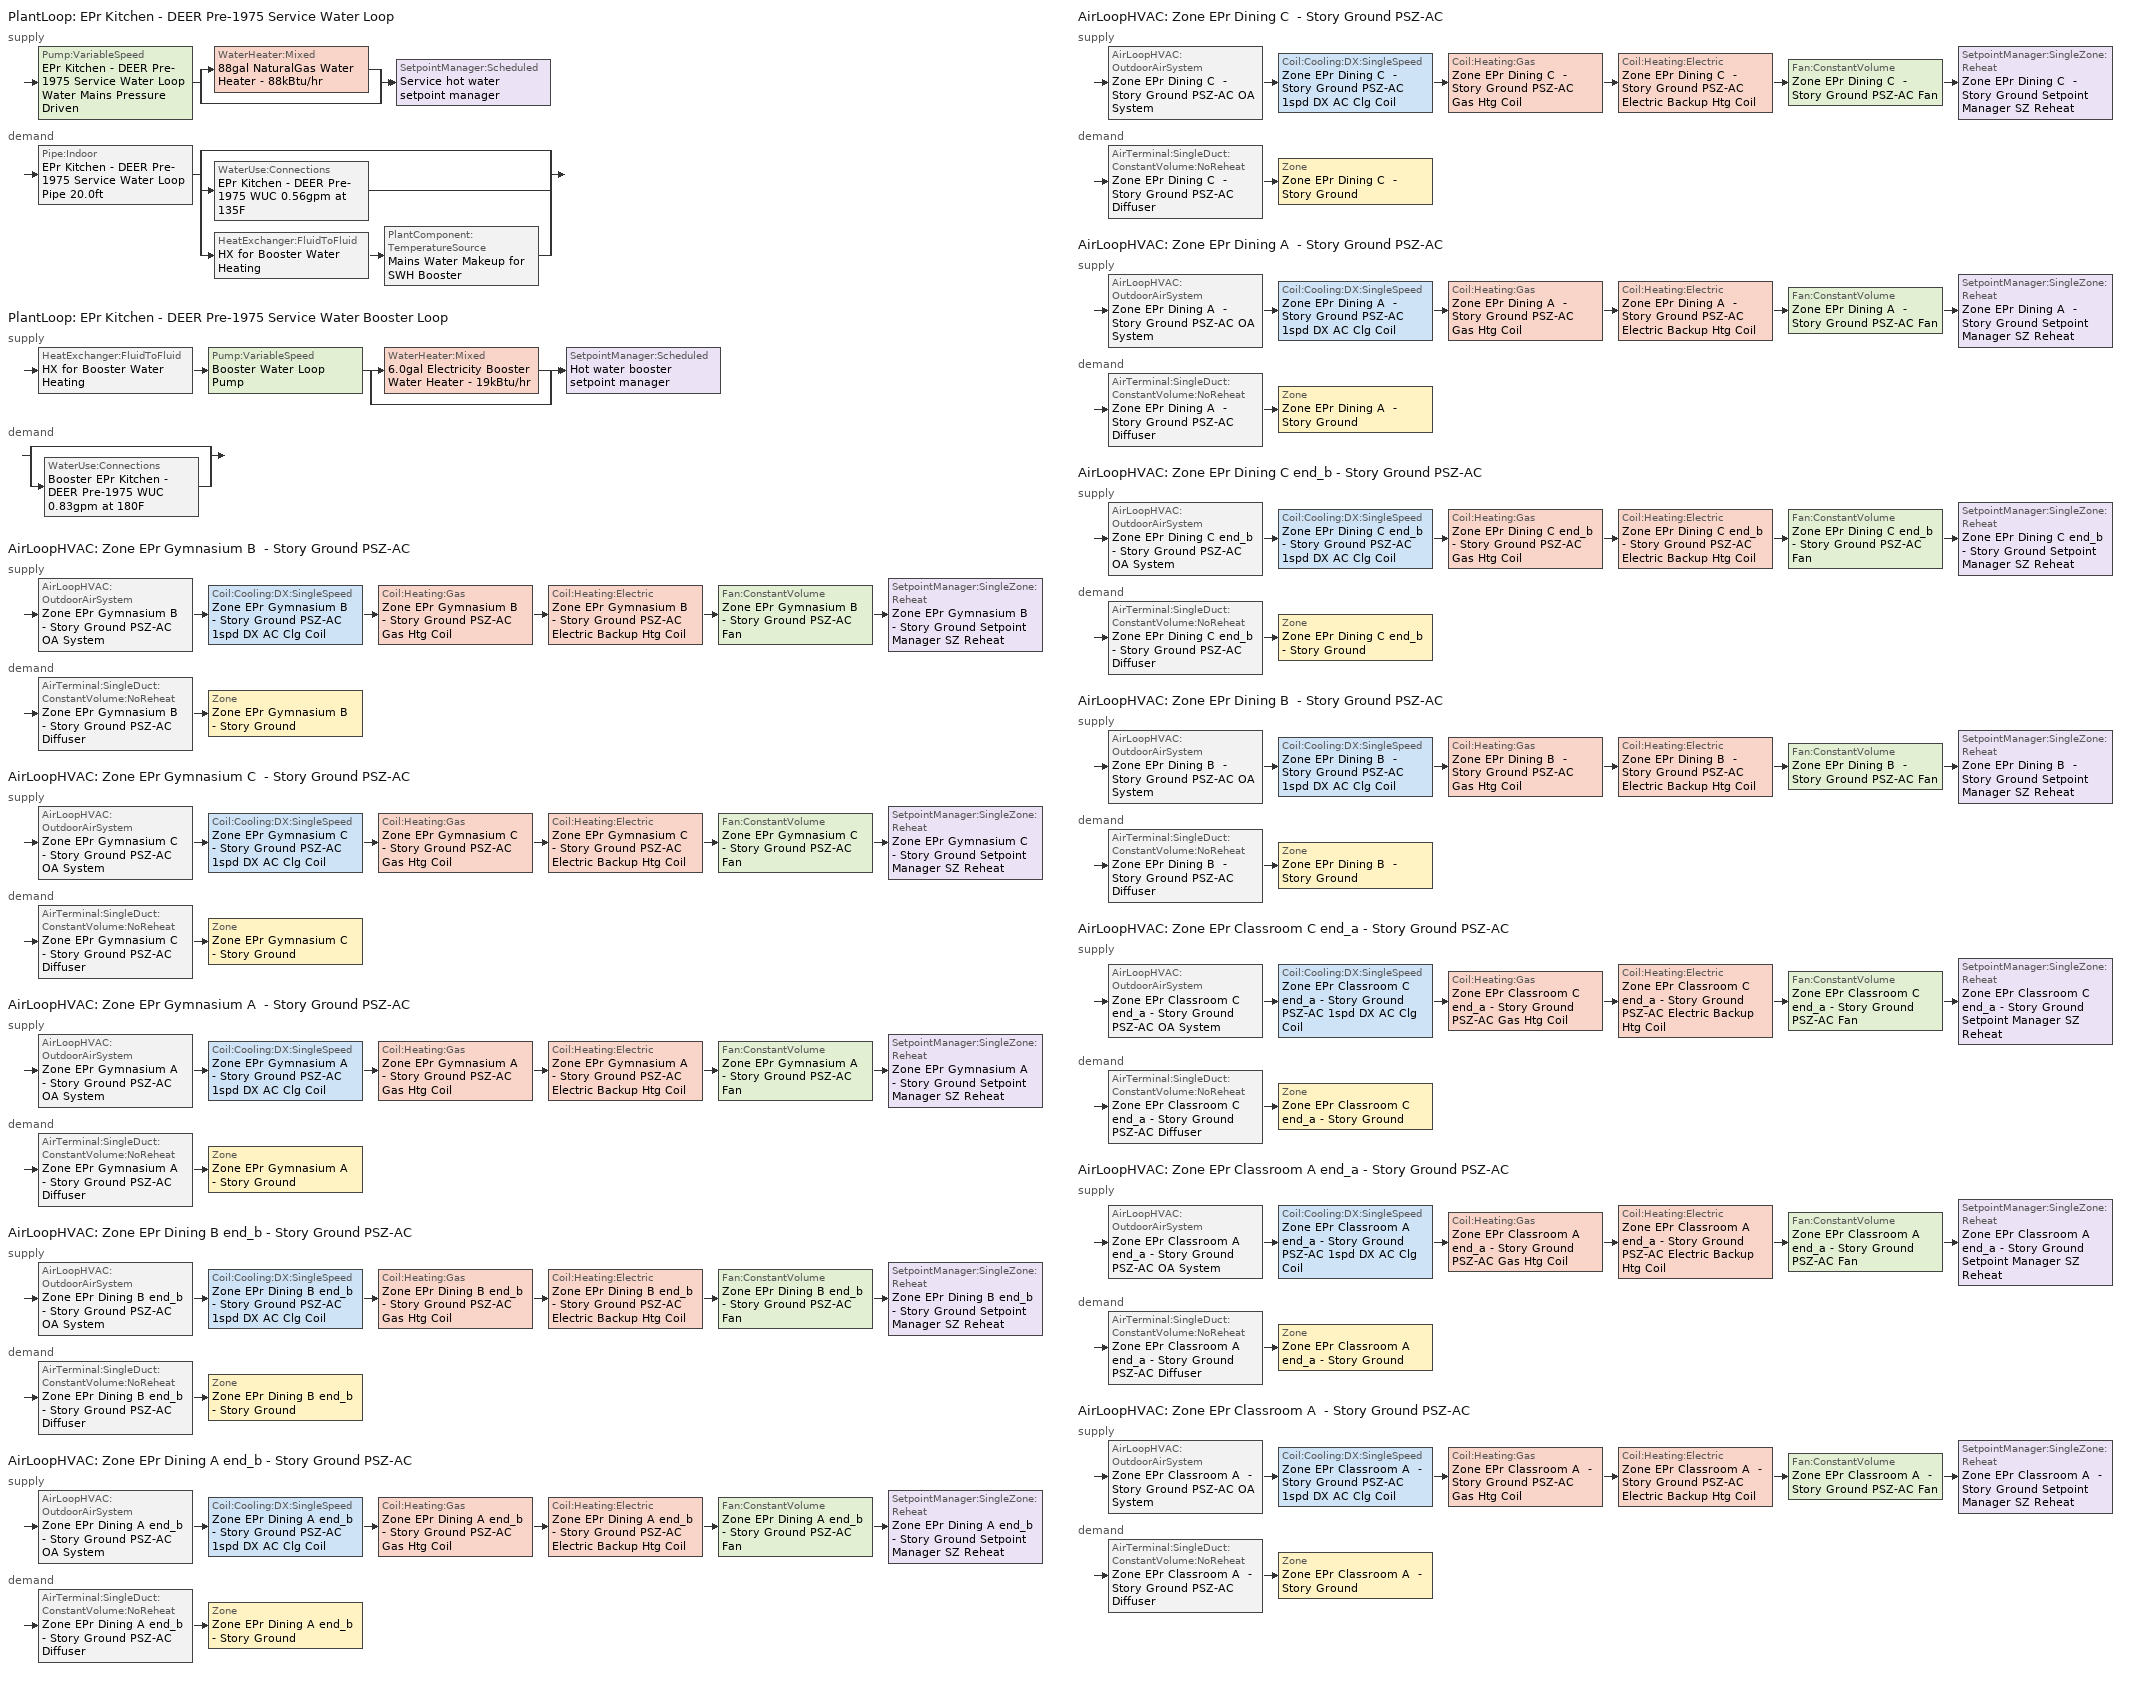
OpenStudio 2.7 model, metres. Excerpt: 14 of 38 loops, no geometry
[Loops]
PlantLoop 'EPr Kitchen - DEER Pre-1975 Service Water Loop'
 supply: Pump:VariableSpeed 'EPr Kitchen - DEER Pre-1975 Service Water Loop Water Mains Pressure Driven' > split
  | WaterHeater:Mixed '88gal NaturalGas Water Heater - 88kBtu/hr'
  | bypass
  join > SetpointManager:Scheduled 'Service hot water setpoint manager'
 demand: Pipe:Indoor 'EPr Kitchen - DEER Pre-1975 Service Water Loop Pipe 20.0ft' > split
  | bypass
  | WaterUse:Connections 'EPr Kitchen - DEER Pre-1975 WUC 0.56gpm at 135F'
  | HeatExchanger:FluidToFluid 'HX for Booster Water Heating' > PlantComponent:TemperatureSource 'Mains Water Makeup for SWH Booster'
PlantLoop 'EPr Kitchen - DEER Pre-1975 Service Water Booster Loop'
 supply: HeatExchanger:FluidToFluid 'HX for Booster Water Heating' > Pump:VariableSpeed 'Booster Water Loop Pump' > split
  | WaterHeater:Mixed '6.0gal Electricity Booster Water Heater - 19kBtu/hr'
  | bypass
  join > SetpointManager:Scheduled 'Hot water booster setpoint manager'
 demand: split
  | bypass
  | WaterUse:Connections 'Booster EPr Kitchen - DEER Pre-1975 WUC 0.83gpm at 180F'
AirLoopHVAC 'Zone EPr Gymnasium B  - Story Ground PSZ-AC'
 supply: AirLoopHVAC:OutdoorAirSystem 'Zone EPr Gymnasium B  - Story Ground PSZ-AC OA System' > Coil:Cooling:DX:SingleSpeed 'Zone EPr Gymnasium B  - Story Ground PSZ-AC 1spd DX AC Clg Coil' > Coil:Heating:Gas 'Zone EPr Gymnasium B  - Story Ground PSZ-AC Gas Htg Coil' > Coil:Heating:Electric 'Zone EPr Gymnasium B  - Story Ground PSZ-AC Electric Backup Htg Coil' > Fan:ConstantVolume 'Zone EPr Gymnasium B  - Story Ground PSZ-AC Fan' > SetpointManager:SingleZone:Reheat 'Zone EPr Gymnasium B  - Story Ground Setpoint Manager SZ Reheat'
 demand: AirTerminal:SingleDuct:ConstantVolume:NoReheat 'Zone EPr Gymnasium B  - Story Ground PSZ-AC Diffuser' > Zone 'Zone EPr Gymnasium B  - Story Ground'
AirLoopHVAC 'Zone EPr Gymnasium C  - Story Ground PSZ-AC'
 supply: AirLoopHVAC:OutdoorAirSystem 'Zone EPr Gymnasium C  - Story Ground PSZ-AC OA System' > Coil:Cooling:DX:SingleSpeed 'Zone EPr Gymnasium C  - Story Ground PSZ-AC 1spd DX AC Clg Coil' > Coil:Heating:Gas 'Zone EPr Gymnasium C  - Story Ground PSZ-AC Gas Htg Coil' > Coil:Heating:Electric 'Zone EPr Gymnasium C  - Story Ground PSZ-AC Electric Backup Htg Coil' > Fan:ConstantVolume 'Zone EPr Gymnasium C  - Story Ground PSZ-AC Fan' > SetpointManager:SingleZone:Reheat 'Zone EPr Gymnasium C  - Story Ground Setpoint Manager SZ Reheat'
 demand: AirTerminal:SingleDuct:ConstantVolume:NoReheat 'Zone EPr Gymnasium C  - Story Ground PSZ-AC Diffuser' > Zone 'Zone EPr Gymnasium C  - Story Ground'
AirLoopHVAC 'Zone EPr Gymnasium A  - Story Ground PSZ-AC'
 supply: AirLoopHVAC:OutdoorAirSystem 'Zone EPr Gymnasium A  - Story Ground PSZ-AC OA System' > Coil:Cooling:DX:SingleSpeed 'Zone EPr Gymnasium A  - Story Ground PSZ-AC 1spd DX AC Clg Coil' > Coil:Heating:Gas 'Zone EPr Gymnasium A  - Story Ground PSZ-AC Gas Htg Coil' > Coil:Heating:Electric 'Zone EPr Gymnasium A  - Story Ground PSZ-AC Electric Backup Htg Coil' > Fan:ConstantVolume 'Zone EPr Gymnasium A  - Story Ground PSZ-AC Fan' > SetpointManager:SingleZone:Reheat 'Zone EPr Gymnasium A  - Story Ground Setpoint Manager SZ Reheat'
 demand: AirTerminal:SingleDuct:ConstantVolume:NoReheat 'Zone EPr Gymnasium A  - Story Ground PSZ-AC Diffuser' > Zone 'Zone EPr Gymnasium A  - Story Ground'
AirLoopHVAC 'Zone EPr Dining B end_b - Story Ground PSZ-AC'
 supply: AirLoopHVAC:OutdoorAirSystem 'Zone EPr Dining B end_b - Story Ground PSZ-AC OA System' > Coil:Cooling:DX:SingleSpeed 'Zone EPr Dining B end_b - Story Ground PSZ-AC 1spd DX AC Clg Coil' > Coil:Heating:Gas 'Zone EPr Dining B end_b - Story Ground PSZ-AC Gas Htg Coil' > Coil:Heating:Electric 'Zone EPr Dining B end_b - Story Ground PSZ-AC Electric Backup Htg Coil' > Fan:ConstantVolume 'Zone EPr Dining B end_b - Story Ground PSZ-AC Fan' > SetpointManager:SingleZone:Reheat 'Zone EPr Dining B end_b - Story Ground Setpoint Manager SZ Reheat'
 demand: AirTerminal:SingleDuct:ConstantVolume:NoReheat 'Zone EPr Dining B end_b - Story Ground PSZ-AC Diffuser' > Zone 'Zone EPr Dining B end_b - Story Ground'
AirLoopHVAC 'Zone EPr Dining A end_b - Story Ground PSZ-AC'
 supply: AirLoopHVAC:OutdoorAirSystem 'Zone EPr Dining A end_b - Story Ground PSZ-AC OA System' > Coil:Cooling:DX:SingleSpeed 'Zone EPr Dining A end_b - Story Ground PSZ-AC 1spd DX AC Clg Coil' > Coil:Heating:Gas 'Zone EPr Dining A end_b - Story Ground PSZ-AC Gas Htg Coil' > Coil:Heating:Electric 'Zone EPr Dining A end_b - Story Ground PSZ-AC Electric Backup Htg Coil' > Fan:ConstantVolume 'Zone EPr Dining A end_b - Story Ground PSZ-AC Fan' > SetpointManager:SingleZone:Reheat 'Zone EPr Dining A end_b - Story Ground Setpoint Manager SZ Reheat'
 demand: AirTerminal:SingleDuct:ConstantVolume:NoReheat 'Zone EPr Dining A end_b - Story Ground PSZ-AC Diffuser' > Zone 'Zone EPr Dining A end_b - Story Ground'
AirLoopHVAC 'Zone EPr Dining C  - Story Ground PSZ-AC'
 supply: AirLoopHVAC:OutdoorAirSystem 'Zone EPr Dining C  - Story Ground PSZ-AC OA System' > Coil:Cooling:DX:SingleSpeed 'Zone EPr Dining C  - Story Ground PSZ-AC 1spd DX AC Clg Coil' > Coil:Heating:Gas 'Zone EPr Dining C  - Story Ground PSZ-AC Gas Htg Coil' > Coil:Heating:Electric 'Zone EPr Dining C  - Story Ground PSZ-AC Electric Backup Htg Coil' > Fan:ConstantVolume 'Zone EPr Dining C  - Story Ground PSZ-AC Fan' > SetpointManager:SingleZone:Reheat 'Zone EPr Dining C  - Story Ground Setpoint Manager SZ Reheat'
 demand: AirTerminal:SingleDuct:ConstantVolume:NoReheat 'Zone EPr Dining C  - Story Ground PSZ-AC Diffuser' > Zone 'Zone EPr Dining C  - Story Ground'
AirLoopHVAC 'Zone EPr Dining A  - Story Ground PSZ-AC'
 supply: AirLoopHVAC:OutdoorAirSystem 'Zone EPr Dining A  - Story Ground PSZ-AC OA System' > Coil:Cooling:DX:SingleSpeed 'Zone EPr Dining A  - Story Ground PSZ-AC 1spd DX AC Clg Coil' > Coil:Heating:Gas 'Zone EPr Dining A  - Story Ground PSZ-AC Gas Htg Coil' > Coil:Heating:Electric 'Zone EPr Dining A  - Story Ground PSZ-AC Electric Backup Htg Coil' > Fan:ConstantVolume 'Zone EPr Dining A  - Story Ground PSZ-AC Fan' > SetpointManager:SingleZone:Reheat 'Zone EPr Dining A  - Story Ground Setpoint Manager SZ Reheat'
 demand: AirTerminal:SingleDuct:ConstantVolume:NoReheat 'Zone EPr Dining A  - Story Ground PSZ-AC Diffuser' > Zone 'Zone EPr Dining A  - Story Ground'
AirLoopHVAC 'Zone EPr Dining C end_b - Story Ground PSZ-AC'
 supply: AirLoopHVAC:OutdoorAirSystem 'Zone EPr Dining C end_b - Story Ground PSZ-AC OA System' > Coil:Cooling:DX:SingleSpeed 'Zone EPr Dining C end_b - Story Ground PSZ-AC 1spd DX AC Clg Coil' > Coil:Heating:Gas 'Zone EPr Dining C end_b - Story Ground PSZ-AC Gas Htg Coil' > Coil:Heating:Electric 'Zone EPr Dining C end_b - Story Ground PSZ-AC Electric Backup Htg Coil' > Fan:ConstantVolume 'Zone EPr Dining C end_b - Story Ground PSZ-AC Fan' > SetpointManager:SingleZone:Reheat 'Zone EPr Dining C end_b - Story Ground Setpoint Manager SZ Reheat'
 demand: AirTerminal:SingleDuct:ConstantVolume:NoReheat 'Zone EPr Dining C end_b - Story Ground PSZ-AC Diffuser' > Zone 'Zone EPr Dining C end_b - Story Ground'
AirLoopHVAC 'Zone EPr Dining B  - Story Ground PSZ-AC'
 supply: AirLoopHVAC:OutdoorAirSystem 'Zone EPr Dining B  - Story Ground PSZ-AC OA System' > Coil:Cooling:DX:SingleSpeed 'Zone EPr Dining B  - Story Ground PSZ-AC 1spd DX AC Clg Coil' > Coil:Heating:Gas 'Zone EPr Dining B  - Story Ground PSZ-AC Gas Htg Coil' > Coil:Heating:Electric 'Zone EPr Dining B  - Story Ground PSZ-AC Electric Backup Htg Coil' > Fan:ConstantVolume 'Zone EPr Dining B  - Story Ground PSZ-AC Fan' > SetpointManager:SingleZone:Reheat 'Zone EPr Dining B  - Story Ground Setpoint Manager SZ Reheat'
 demand: AirTerminal:SingleDuct:ConstantVolume:NoReheat 'Zone EPr Dining B  - Story Ground PSZ-AC Diffuser' > Zone 'Zone EPr Dining B  - Story Ground'
AirLoopHVAC 'Zone EPr Classroom C end_a - Story Ground PSZ-AC'
 supply: AirLoopHVAC:OutdoorAirSystem 'Zone EPr Classroom C end_a - Story Ground PSZ-AC OA System' > Coil:Cooling:DX:SingleSpeed 'Zone EPr Classroom C end_a - Story Ground PSZ-AC 1spd DX AC Clg Coil' > Coil:Heating:Gas 'Zone EPr Classroom C end_a - Story Ground PSZ-AC Gas Htg Coil' > Coil:Heating:Electric 'Zone EPr Classroom C end_a - Story Ground PSZ-AC Electric Backup Htg Coil' > Fan:ConstantVolume 'Zone EPr Classroom C end_a - Story Ground PSZ-AC Fan' > SetpointManager:SingleZone:Reheat 'Zone EPr Classroom C end_a - Story Ground Setpoint Manager SZ Reheat'
 demand: AirTerminal:SingleDuct:ConstantVolume:NoReheat 'Zone EPr Classroom C end_a - Story Ground PSZ-AC Diffuser' > Zone 'Zone EPr Classroom C end_a - Story Ground'
AirLoopHVAC 'Zone EPr Classroom A end_a - Story Ground PSZ-AC'
 supply: AirLoopHVAC:OutdoorAirSystem 'Zone EPr Classroom A end_a - Story Ground PSZ-AC OA System' > Coil:Cooling:DX:SingleSpeed 'Zone EPr Classroom A end_a - Story Ground PSZ-AC 1spd DX AC Clg Coil' > Coil:Heating:Gas 'Zone EPr Classroom A end_a - Story Ground PSZ-AC Gas Htg Coil' > Coil:Heating:Electric 'Zone EPr Classroom A end_a - Story Ground PSZ-AC Electric Backup Htg Coil' > Fan:ConstantVolume 'Zone EPr Classroom A end_a - Story Ground PSZ-AC Fan' > SetpointManager:SingleZone:Reheat 'Zone EPr Classroom A end_a - Story Ground Setpoint Manager SZ Reheat'
 demand: AirTerminal:SingleDuct:ConstantVolume:NoReheat 'Zone EPr Classroom A end_a - Story Ground PSZ-AC Diffuser' > Zone 'Zone EPr Classroom A end_a - Story Ground'
AirLoopHVAC 'Zone EPr Classroom A  - Story Ground PSZ-AC'
 supply: AirLoopHVAC:OutdoorAirSystem 'Zone EPr Classroom A  - Story Ground PSZ-AC OA System' > Coil:Cooling:DX:SingleSpeed 'Zone EPr Classroom A  - Story Ground PSZ-AC 1spd DX AC Clg Coil' > Coil:Heating:Gas 'Zone EPr Classroom A  - Story Ground PSZ-AC Gas Htg Coil' > Coil:Heating:Electric 'Zone EPr Classroom A  - Story Ground PSZ-AC Electric Backup Htg Coil' > Fan:ConstantVolume 'Zone EPr Classroom A  - Story Ground PSZ-AC Fan' > SetpointManager:SingleZone:Reheat 'Zone EPr Classroom A  - Story Ground Setpoint Manager SZ Reheat'
 demand: AirTerminal:SingleDuct:ConstantVolume:NoReheat 'Zone EPr Classroom A  - Story Ground PSZ-AC Diffuser' > Zone 'Zone EPr Classroom A  - Story Ground'
[Construction]
Uninsulated copper pipe 0.75in type L: Copper pipe 0.75in type L
[Material]
Copper pipe 0.75in type L: Roughness=Smooth; Thickness {m}=0.001143; Conductivity {W/m-K}=386; Density {kg/m3}=8906.27; Specific Heat {J/kg-K}=385.1856; Thermal Absorptance=0.9; Solar Absorptance=0.7; Visible Absorptance=0.7
[Sizing:Zone] Zone Cooling Design Supply Air Temperature Input Method=SupplyAirTemperature; Zone Cooling Design Supply Air Temperature {C}=12.7778; Zone Cooling Design Supply Air Temperature Difference {deltaC}=11.11; Zone Heating Design Supply Air Temperature Input Method=SupplyAirTemperature; Zone Heating Design Supply Air Temperature {C}=50; Zone Heating Design Supply Air Temperature Difference {deltaC}=11.11; Zone Cooling Design Supply Air Humidity Ratio {kg-H2O/kg-air}=0.0085; Zone Heating Design Supply Air Humidity Ratio {kg-H2O/kg-air}=0.008; Cooling Design Air Flow Method=DesignDay; Heating Design Air Flow Method=DesignDay; Account for Dedicated Outdoor Air System=No; Dedicated Outdoor Air System Control Strategy=NeutralSupplyAir; Dedicated Outdoor Air Low Setpoint Temperature for Design {C}=autosize; Dedicated Outdoor Air High Setpoint Temperature for Design {C}=autosize
Zone EPr Classroom A end_a - Story Ground; Zone EPr Classroom C end_a - Story Ground; Zone EPr Classroom A  - Story Ground; Zone EPr Gymnasium A  - Story Ground; Zone EPr Gymnasium B  - Story Ground; Zone EPr Gymnasium C  - Story Ground; Zone EPr Dining A  - Story Ground; Zone EPr Dining B  - Story Ground; Zone EPr Dining C  - Story Ground; Zone EPr Dining A end_b - Story Ground; Zone EPr Dining B end_b - Story Ground; Zone EPr Dining C end_b - Story Ground
[Zone equipment]
Zone EPr Classroom A end_a - Story Ground: Zone EPr Classroom A end_a - Story Ground PSZ-AC Diffuser
Zone EPr Classroom C end_a - Story Ground: Zone EPr Classroom C end_a - Story Ground PSZ-AC Diffuser
Zone EPr Classroom A  - Story Ground: Zone EPr Classroom A  - Story Ground PSZ-AC Diffuser
Zone EPr Gymnasium A  - Story Ground: Zone EPr Gymnasium A  - Story Ground Exhaust Fan, Zone EPr Gymnasium A  - Story Ground PSZ-AC Diffuser
Zone EPr Gymnasium B  - Story Ground: Zone EPr Gymnasium B  - Story Ground Exhaust Fan, Zone EPr Gymnasium B  - Story Ground PSZ-AC Diffuser
Zone EPr Gymnasium C  - Story Ground: Zone EPr Gymnasium C  - Story Ground Exhaust Fan, Zone EPr Gymnasium C  - Story Ground PSZ-AC Diffuser
Zone EPr Dining A  - Story Ground: Zone EPr Dining A  - Story Ground PSZ-AC Diffuser
Zone EPr Dining B  - Story Ground: Zone EPr Dining B  - Story Ground PSZ-AC Diffuser
Zone EPr Dining C  - Story Ground: Zone EPr Dining C  - Story Ground PSZ-AC Diffuser
Zone EPr Dining A end_b - Story Ground: Zone EPr Dining A end_b - Story Ground PSZ-AC Diffuser
Zone EPr Dining B end_b - Story Ground: Zone EPr Dining B end_b - Story Ground PSZ-AC Diffuser
Zone EPr Dining C end_b - Story Ground: Zone EPr Dining C end_b - Story Ground PSZ-AC Diffuser
[Fan:ZoneExhaust] Availability Schedule=D_EPr_All_Fan_Yr; Fan Total Efficiency=0.429; Pressure Rise {Pa}=124.544; System Availability Manager Coupling Mode=Decoupled
Name | Maximum Flow Rate {m3/s}
Zone EPr Gymnasium A  - Story Ground Exhaust Fan; Zone EPr Gymnasium C  - Story Ground Exhaust Fan | 0.0335559
Zone EPr Gymnasium B  - Story Ground Exhaust Fan | 0.109736
[WaterUse:Connections]
Name | Water Use Equipment Name 1
Booster EPr Kitchen - DEER Pre-1975 WUC 0.83gpm at 180F | Booster EPr Kitchen - DEER Pre-1975 Service Water Use 0.83gpm at 180F
EPr Kitchen - DEER Pre-1975 WUC 0.56gpm at 135F | EPr Kitchen - DEER Pre-1975 Service Water Use 0.56gpm at 135F
[WaterUse:Equipment:Definition] Sensible Fraction Schedule=Fraction Sensible - 0.2; Latent Fraction Schedule=Fraction Latent - 0.05
Name | Peak Flow Rate {m3/s} | Target Temperature Schedule
Booster EPr Kitchen - DEER Pre-1975 Service Water Use Def 0.83gpm | 5.26333e-05 | Mixed Water At Faucet Temp - 180F
EPr Kitchen - DEER Pre-1975 Service Water Use Def 0.56gpm | 3.50889e-05 | Mixed Water At Faucet Temp - 135F
[WaterUse:Equipment] Flow Rate Fraction Schedule=D_EPr_All_DHW_DHW_Yr
Name | Water Use Equipment Definition
Booster EPr Kitchen - DEER Pre-1975 Service Water Use 0.83gpm at 180F | Booster EPr Kitchen - DEER Pre-1975 Service Water Use Def 0.83gpm
EPr Kitchen - DEER Pre-1975 Service Water Use 0.56gpm at 135F | EPr Kitchen - DEER Pre-1975 Service Water Use Def 0.56gpm
[PlantLoop] Glycol Concentration=0; Plant Loop Volume {m3}=Autocalculate; Load Distribution Scheme=Optimal
Name | Maximum Loop Temperature {C} | Minimum Loop Temperature {C}
EPr Kitchen - DEER Pre-1975 Service Water Loop | 60 | 10
EPr Kitchen - DEER Pre-1975 Service Water Booster Loop
[Sizing:Plant] Loop Type=Heating; Loop Design Temperature Difference {deltaC}=5; Sizing Option=NonCoincident; Zone Timesteps in Averaging Window=1; Coincident Sizing Factor Mode=None
Name | Design Loop Exit Temperature {C}
EPr Kitchen - DEER Pre-1975 Service Water Loop | 57.2222
EPr Kitchen - DEER Pre-1975 Service Water Booster Loop | 82.2222
[SetpointManager:Scheduled] Control Variable=Temperature
Name | Schedule | Setpoint Node or NodeList
Service hot water setpoint manager | Service Water Loop Temp - 135F | EPr Kitchen - DEER Pre-1975 Service Water Loop Supply Outlet Node
Hot water booster setpoint manager | Service Water Booster Temp - 180.00000000000006F | EPr Kitchen - DEER Pre-1975 Service Water Booster Loop Supply Outlet Node
[Pump:VariableSpeed] Motor Efficiency=1; Pump Control Type=Continuous; Skin Loss Radiative Fraction=0.5; Design Power Sizing Method=PowerPerFlowPerPressure; Design Electric Power per Unit Flow Rate {W/(m3/s)}=348701.1; Design Shaft Power per Unit Flow Rate per Unit Head {W-s/m3-Pa}=1.28205; Design Minimum Flow Rate Fraction=0
Name | Rated Pump Head {Pa} | Rated Power Consumption {W} | Minimum Flow Rate {m3/s}
EPr Kitchen - DEER Pre-1975 Service Water Loop Water Mains Pressure Driven | 0.001
Booster Water Loop Pump | 0 | 0 | 0
[WaterHeater:Mixed] Deadband Temperature Difference {deltaC}=2; Heater Control Type=Cycle; Off Cycle Parasitic Fuel Consumption Rate {W}=0; Off Cycle Parasitic Heat Fraction to Tank=0.8; On Cycle Parasitic Fuel Consumption Rate {W}=0; Ambient Temperature Indicator=Schedule; Use Side Effectiveness=1; Source Side Effectiveness=1; Use Side Design Flow Rate {m3/s}=autosize; Source Side Design Flow Rate {m3/s}=autosize; Indirect Water Heating Recovery Time {hr}=1.5; Source Side Flow Control Mode=IndirectHeatPrimarySetpoint
Name | Tank Volume {m3} | Setpoint Temperature Schedule | Maximum Temperature Limit {C} | Heater Maximum Capacity {W} | Heater Fuel Type | Heater Thermal Efficiency | Off Cycle Parasitic Fuel Type | On Cycle Parasitic Fuel Type | Ambient Temperature Schedule | Off Cycle Loss Coefficient to Ambient Temperature {W/K} | On Cycle Loss Coefficient to Ambient Temperature {W/K}
88gal NaturalGas Water Heater - 88kBtu/hr | 0.33159 | Service Water Loop Temp - 135F | 57.2222 | 25672.1 | NaturalGas | 0.78 | NaturalGas | NaturalGas | Water Heater Ambient Temp Schedule 70F | 6 | 6
6.0gal Electricity Booster Water Heater - 19kBtu/hr | 0.0227125 | Service Water Booster Temp - 180.00000000000006F | 82.2222 | 5545.17 | Electricity | 1 | Electricity | Electricity | Water Heater Ambient Temp Schedule 70F 1 | 1.053 | 1.053
[Pipe:Indoor]
EPr Kitchen - DEER Pre-1975 Service Water Loop Pipe 20.0ft: Construction=Uninsulated copper pipe 0.75in type L; Environment Type=Schedule; Ambient Temperature Schedule=EPr Kitchen - DEER Pre-1975 Service Water Loop Piping Air Temp - 70F; Ambient Air Velocity Schedule=EPr Kitchen - DEER Pre-1975 Service Water Loop Piping Air Velocity - 0.67mph; Pipe Inside Diameter {m}=0.019939; Pipe Length {m}=6.096
[HeatExchanger:FluidToFluid]
HX for Booster Water Heating: Loop Demand Side Design Flow Rate {m3/s}=autosize; Loop Supply Side Design Flow Rate {m3/s}=autosize; Heat Exchange Model Type=Ideal; Heat Exchanger U-Factor Times Area Value {W/K}=autosize; Control Type=UncontrolledOn; Minimum Temperature Difference to Activate Heat Exchanger {deltaC}=0.01; Heat Transfer Metering End Use Type=LoopToLoop; Component Override Cooling Control Temperature Mode=Loop; Sizing Factor=1; Operation Minimum Temperature Limit {C}=0; Operation Maximum Temperature Limit {C}=100
[PlantComponent:TemperatureSource]
Mains Water Makeup for SWH Booster: Design Volume Flow Rate {m3/s}=autosize; Temperature Specification Type=Scheduled; Source Temperature {C}=8; Source Temperature Schedule=Mains Water Temperature
[EnergyManagementSystem:Sensor]
Mains_Water_Temp_Sen: Output Variable or Output Meter Index Key=Environment; Output Variable or Output Meter=Site Mains Water Temperature
[EnergyManagementSystem:Actuator]
Mains_Water_Temp_Act: Actuated Component=Mains Water Temperature; Actuated Component Type=Schedule:Constant; Actuated Component Control Type=Schedule Value
[EnergyManagementSystem:Program]
Mains_Water_Prg: SET Mains_Water_Temp_Act = Mains_Water_Temp_Sen
[EnergyManagementSystem:ProgramCallingManager]
Mains_Water_Prg_Mgr: BeginTimestepBeforePredictor; Mains_Water_Prg
[AirLoopHVAC] Availability Schedule=Always On Discrete; Design Supply Air Flow Rate {m3/s}=AutoSize
Zone EPr Gymnasium B  - Story Ground PSZ-AC; Zone EPr Gymnasium C  - Story Ground PSZ-AC; Zone EPr Gymnasium A  - Story Ground PSZ-AC; Zone EPr Dining B end_b - Story Ground PSZ-AC; Zone EPr Dining A end_b - Story Ground PSZ-AC; Zone EPr Dining C  - Story Ground PSZ-AC; Zone EPr Dining A  - Story Ground PSZ-AC; Zone EPr Dining C end_b - Story Ground PSZ-AC; Zone EPr Dining B  - Story Ground PSZ-AC; Zone EPr Classroom C end_a - Story Ground PSZ-AC; Zone EPr Classroom A end_a - Story Ground PSZ-AC; Zone EPr Classroom A  - Story Ground PSZ-AC
[Sizing:System] Type of Load to Size On=Sensible; Design Outdoor Air Flow Rate {m3/s}=Autosize; Central Heating Maximum System Air Flow Ratio=1; Preheat Design Temperature {C}=7.22222; Preheat Design Humidity Ratio {kg-H2O/kg-Air}=0.008; Precool Design Temperature {C}=12.7778; Precool Design Humidity Ratio {kg-H2O/kg-Air}=0.008; Central Cooling Design Supply Air Temperature {C}=12.7778; Central Heating Design Supply Air Temperature {C}=50; Sizing Option=Coincident; 100% Outdoor Air in Cooling=No; 100% Outdoor Air in Heating=No; Central Cooling Design Supply Air Humidity Ratio {kg-H2O/kg-Air}=0.0085; Central Heating Design Supply Air Humidity Ratio {kg-H2O/kg-Air}=0.008; Cooling Design Air Flow Method=DesignDay; Cooling Design Air Flow Rate {m3/s}=0; Heating Design Air Flow Method=DesignDay; Heating Design Air Flow Rate {m3/s}=0; System Outdoor Air Method=ZoneSum; Zone Maximum Outdoor Air Fraction=1; Cooling Supply Air Flow Rate Per Floor Area {m3/s-m2}=0.00996765; Cooling Fraction of Autosized Cooling Supply Air Flow Rate=1; Cooling Supply Air Flow Rate Per Unit Cooling Capacity {m3/s-W}=3.94755e-05; Heating Supply Air Flow Rate Per Floor Area {m3/s-m2}=0.00996765; Heating Fraction of Autosized Heating Supply Air Flow Rate=1; Heating Fraction of Autosized Cooling Supply Air Flow Rate=1; Heating Supply Air Flow Rate Per Unit Heating Capacity {m3/s-W}=3.15882e-05; Cooling Design Capacity Method=CoolingDesignCapacity; Cooling Design Capacity {W}=autosize; Cooling Design Capacity Per Floor Area {W/m2}=234.7; Fraction of Autosized Cooling Design Capacity=1; Heating Design Capacity Method=HeatingDesignCapacity; Heating Design Capacity {W}=autosize; Heating Design Capacity Per Floor Area {W/m2}=157; Fraction of Autosized Heating Design Capacity=1; Central Cooling Capacity Control Method=OnOff
Zone EPr Gymnasium B  - Story Ground PSZ-AC; Zone EPr Gymnasium C  - Story Ground PSZ-AC; Zone EPr Gymnasium A  - Story Ground PSZ-AC; Zone EPr Dining B end_b - Story Ground PSZ-AC; Zone EPr Dining A end_b - Story Ground PSZ-AC; Zone EPr Dining C  - Story Ground PSZ-AC; Zone EPr Dining A  - Story Ground PSZ-AC; Zone EPr Dining C end_b - Story Ground PSZ-AC; Zone EPr Dining B  - Story Ground PSZ-AC; Zone EPr Classroom C end_a - Story Ground PSZ-AC; Zone EPr Classroom A end_a - Story Ground PSZ-AC; Zone EPr Classroom A  - Story Ground PSZ-AC
[SetpointManager:SingleZone:Reheat] Minimum Supply Air Temperature {C}=12.7778; Maximum Supply Air Temperature {C}=50
Name | Control Zone | Setpoint Node or NodeList
Zone EPr Gymnasium B  - Story Ground Setpoint Manager SZ Reheat | Zone EPr Gymnasium B  - Story Ground | Zone EPr Gymnasium B  - Story Ground PSZ-AC Supply Outlet Node
Zone EPr Gymnasium C  - Story Ground Setpoint Manager SZ Reheat | Zone EPr Gymnasium C  - Story Ground | Zone EPr Gymnasium C  - Story Ground PSZ-AC Supply Outlet Node
Zone EPr Gymnasium A  - Story Ground Setpoint Manager SZ Reheat | Zone EPr Gymnasium A  - Story Ground | Zone EPr Gymnasium A  - Story Ground PSZ-AC Supply Outlet Node
Zone EPr Dining B end_b - Story Ground Setpoint Manager SZ Reheat | Zone EPr Dining B end_b - Story Ground | Zone EPr Dining B end_b - Story Ground PSZ-AC Supply Outlet Node
Zone EPr Dining A end_b - Story Ground Setpoint Manager SZ Reheat | Zone EPr Dining A end_b - Story Ground | Zone EPr Dining A end_b - Story Ground PSZ-AC Supply Outlet Node
Zone EPr Dining C  - Story Ground Setpoint Manager SZ Reheat | Zone EPr Dining C  - Story Ground | Zone EPr Dining C  - Story Ground PSZ-AC Supply Outlet Node
Zone EPr Dining A  - Story Ground Setpoint Manager SZ Reheat | Zone EPr Dining A  - Story Ground | Zone EPr Dining A  - Story Ground PSZ-AC Supply Outlet Node
Zone EPr Dining C end_b - Story Ground Setpoint Manager SZ Reheat | Zone EPr Dining C end_b - Story Ground | Zone EPr Dining C end_b - Story Ground PSZ-AC Supply Outlet Node
Zone EPr Dining B  - Story Ground Setpoint Manager SZ Reheat | Zone EPr Dining B  - Story Ground | Zone EPr Dining B  - Story Ground PSZ-AC Supply Outlet Node
Zone EPr Classroom C end_a - Story Ground Setpoint Manager SZ Reheat | Zone EPr Classroom C end_a - Story Ground | Zone EPr Classroom C end_a - Story Ground PSZ-AC Supply Outlet Node
Zone EPr Classroom A end_a - Story Ground Setpoint Manager SZ Reheat | Zone EPr Classroom A end_a - Story Ground | Zone EPr Classroom A end_a - Story Ground PSZ-AC Supply Outlet Node
Zone EPr Classroom A  - Story Ground Setpoint Manager SZ Reheat | Zone EPr Classroom A  - Story Ground | Zone EPr Classroom A  - Story Ground PSZ-AC Supply Outlet Node
[Fan:ConstantVolume] Availability Schedule=Always On Discrete; Fan Total Efficiency=0.54; Pressure Rise {Pa}=622.722; Maximum Flow Rate {m3/s}=AutoSize; Motor Efficiency=0.9; Motor In Airstream Fraction=1
Zone EPr Gymnasium B  - Story Ground PSZ-AC Fan; Zone EPr Gymnasium C  - Story Ground PSZ-AC Fan; Zone EPr Gymnasium A  - Story Ground PSZ-AC Fan; Zone EPr Dining B end_b - Story Ground PSZ-AC Fan; Zone EPr Dining A end_b - Story Ground PSZ-AC Fan; Zone EPr Dining C  - Story Ground PSZ-AC Fan; Zone EPr Dining A  - Story Ground PSZ-AC Fan; Zone EPr Dining C end_b - Story Ground PSZ-AC Fan; Zone EPr Dining B  - Story Ground PSZ-AC Fan; Zone EPr Classroom C end_a - Story Ground PSZ-AC Fan; Zone EPr Classroom A end_a - Story Ground PSZ-AC Fan; Zone EPr Classroom A  - Story Ground PSZ-AC Fan
[Coil:Heating:Gas] Availability Schedule=Always On Discrete; Gas Burner Efficiency=0.8; Nominal Capacity {W}=AutoSize; Parasitic Electric Load {W}=0; Parasitic Gas Load {W}=0
Zone EPr Gymnasium B  - Story Ground PSZ-AC Gas Htg Coil; Zone EPr Gymnasium C  - Story Ground PSZ-AC Gas Htg Coil; Zone EPr Gymnasium A  - Story Ground PSZ-AC Gas Htg Coil; Zone EPr Dining B end_b - Story Ground PSZ-AC Gas Htg Coil; Zone EPr Dining A end_b - Story Ground PSZ-AC Gas Htg Coil; Zone EPr Dining C  - Story Ground PSZ-AC Gas Htg Coil; Zone EPr Dining A  - Story Ground PSZ-AC Gas Htg Coil; Zone EPr Dining C end_b - Story Ground PSZ-AC Gas Htg Coil; Zone EPr Dining B  - Story Ground PSZ-AC Gas Htg Coil; Zone EPr Classroom C end_a - Story Ground PSZ-AC Gas Htg Coil; Zone EPr Classroom A end_a - Story Ground PSZ-AC Gas Htg Coil; Zone EPr Classroom A  - Story Ground PSZ-AC Gas Htg Coil
[Coil:Heating:Electric] Availability Schedule=Always On Discrete; Efficiency=1
Zone EPr Gymnasium B  - Story Ground PSZ-AC Electric Backup Htg Coil; Zone EPr Gymnasium C  - Story Ground PSZ-AC Electric Backup Htg Coil; Zone EPr Gymnasium A  - Story Ground PSZ-AC Electric Backup Htg Coil; Zone EPr Dining B end_b - Story Ground PSZ-AC Electric Backup Htg Coil; Zone EPr Dining A end_b - Story Ground PSZ-AC Electric Backup Htg Coil; Zone EPr Dining C  - Story Ground PSZ-AC Electric Backup Htg Coil; Zone EPr Dining A  - Story Ground PSZ-AC Electric Backup Htg Coil; Zone EPr Dining C end_b - Story Ground PSZ-AC Electric Backup Htg Coil; Zone EPr Dining B  - Story Ground PSZ-AC Electric Backup Htg Coil; Zone EPr Classroom C end_a - Story Ground PSZ-AC Electric Backup Htg Coil; Zone EPr Classroom A end_a - Story Ground PSZ-AC Electric Backup Htg Coil; Zone EPr Classroom A  - Story Ground PSZ-AC Electric Backup Htg Coil
[Coil:Cooling:DX:SingleSpeed] Availability Schedule=Always On Discrete; Rated Total Cooling Capacity {W}=autosize; Rated Sensible Heat Ratio=autosize; Rated COP {W/W}=3; Rated Air Flow Rate {m3/s}=autosize; Rated Evaporator Fan Power Per Volume Flow Rate {W/(m3/s)}=773.3; Condenser Type=AirCooled; Evaporative Condenser Effectiveness=0; Evaporative Condenser Air Flow Rate {m3/s}=Autosize; Evaporative Condenser Pump Rated Power Consumption {W}=Autosize; Crankcase Heater Capacity {W}=0; Maximum Outdoor Dry-Bulb Temperature for Crankcase Heater Operation {C}=0; Basin Heater Capacity {W/K}=0; Basin Heater Setpoint Temperature {C}=10
Name | Total Cooling Capacity Function of Temperature Curve | Total Cooling Capacity Function of Flow Fraction Curve | Energy Input Ratio Function of Temperature Curve | Energy Input Ratio Function of Flow Fraction Curve | Part Load Fraction Correlation Curve
Zone EPr Gymnasium B  - Story Ground PSZ-AC 1spd DX AC Clg Coil | Curve Biquadratic 3 | Curve Quadratic 4 | Curve Biquadratic 4 | Curve Quadratic 5 | Curve Quadratic 6
Zone EPr Gymnasium C  - Story Ground PSZ-AC 1spd DX AC Clg Coil | Curve Biquadratic 7 | Curve Quadratic 10 | Curve Biquadratic 8 | Curve Quadratic 11 | Curve Quadratic 12
Zone EPr Gymnasium A  - Story Ground PSZ-AC 1spd DX AC Clg Coil | Curve Biquadratic 11 | Curve Quadratic 16 | Curve Biquadratic 12 | Curve Quadratic 17 | Curve Quadratic 18
Zone EPr Dining B end_b - Story Ground PSZ-AC 1spd DX AC Clg Coil | Curve Biquadratic 15 | Curve Quadratic 22 | Curve Biquadratic 16 | Curve Quadratic 23 | Curve Quadratic 24
Zone EPr Dining A end_b - Story Ground PSZ-AC 1spd DX AC Clg Coil | Curve Biquadratic 19 | Curve Quadratic 28 | Curve Biquadratic 20 | Curve Quadratic 29 | Curve Quadratic 30
Zone EPr Dining C  - Story Ground PSZ-AC 1spd DX AC Clg Coil | Curve Biquadratic 23 | Curve Quadratic 34 | Curve Biquadratic 24 | Curve Quadratic 35 | Curve Quadratic 36
Zone EPr Dining A  - Story Ground PSZ-AC 1spd DX AC Clg Coil | Curve Biquadratic 27 | Curve Quadratic 40 | Curve Biquadratic 28 | Curve Quadratic 41 | Curve Quadratic 42
Zone EPr Dining C end_b - Story Ground PSZ-AC 1spd DX AC Clg Coil | Curve Biquadratic 31 | Curve Quadratic 46 | Curve Biquadratic 32 | Curve Quadratic 47 | Curve Quadratic 48
Zone EPr Dining B  - Story Ground PSZ-AC 1spd DX AC Clg Coil | Curve Biquadratic 35 | Curve Quadratic 52 | Curve Biquadratic 36 | Curve Quadratic 53 | Curve Quadratic 54
Zone EPr Classroom C end_a - Story Ground PSZ-AC 1spd DX AC Clg Coil | Curve Biquadratic 39 | Curve Quadratic 58 | Curve Biquadratic 40 | Curve Quadratic 59 | Curve Quadratic 60
Zone EPr Classroom A end_a - Story Ground PSZ-AC 1spd DX AC Clg Coil | Curve Biquadratic 43 | Curve Quadratic 64 | Curve Biquadratic 44 | Curve Quadratic 65 | Curve Quadratic 66
Zone EPr Classroom A  - Story Ground PSZ-AC 1spd DX AC Clg Coil | Curve Biquadratic 47 | Curve Quadratic 70 | Curve Biquadratic 48 | Curve Quadratic 71 | Curve Quadratic 72
[Controller:OutdoorAir] Minimum Outdoor Air Flow Rate {m3/s}=0; Maximum Outdoor Air Flow Rate {m3/s}=Autosize; Economizer Control Type=NoEconomizer; Economizer Control Action Type=ModulateFlow; Economizer Maximum Limit Dry-Bulb Temperature {C}=28; Economizer Maximum Limit Enthalpy {J/kg}=64000; Lockout Type=NoLockout; Minimum Limit Type=FixedMinimum; Minimum Outdoor Air Schedule=Always On Discrete; High Humidity Control=No; Heat Recovery Bypass Control Type=BypassWhenWithinEconomizerLimits
Name | Controller Mechanical Ventilation
Zone EPr Gymnasium B  - Story Ground PSZ-AC OA System Controller | Controller Mechanical Ventilation 1
Zone EPr Gymnasium C  - Story Ground PSZ-AC OA System Controller | Controller Mechanical Ventilation 2
Zone EPr Gymnasium A  - Story Ground PSZ-AC OA System Controller | Controller Mechanical Ventilation 3
Zone EPr Dining B end_b - Story Ground PSZ-AC OA System Controller | Controller Mechanical Ventilation 4
Zone EPr Dining A end_b - Story Ground PSZ-AC OA System Controller | Controller Mechanical Ventilation 5
Zone EPr Dining C  - Story Ground PSZ-AC OA System Controller | Controller Mechanical Ventilation 6
Zone EPr Dining A  - Story Ground PSZ-AC OA System Controller | Controller Mechanical Ventilation 7
Zone EPr Dining C end_b - Story Ground PSZ-AC OA System Controller | Controller Mechanical Ventilation 8
Zone EPr Dining B  - Story Ground PSZ-AC OA System Controller | Controller Mechanical Ventilation 9
Zone EPr Classroom C end_a - Story Ground PSZ-AC OA System Controller | Controller Mechanical Ventilation 10
Zone EPr Classroom A end_a - Story Ground PSZ-AC OA System Controller | Controller Mechanical Ventilation 11
Zone EPr Classroom A  - Story Ground PSZ-AC OA System Controller | Controller Mechanical Ventilation 12
[Controller:MechanicalVentilation] Availability Schedule=Always On Discrete; System Outdoor Air Method=ZoneSum
Controller Mechanical Ventilation 1; Controller Mechanical Ventilation 2; Controller Mechanical Ventilation 3; Controller Mechanical Ventilation 4; Controller Mechanical Ventilation 5; Controller Mechanical Ventilation 6; Controller Mechanical Ventilation 7; Controller Mechanical Ventilation 8; Controller Mechanical Ventilation 9; Controller Mechanical Ventilation 10; Controller Mechanical Ventilation 11; Controller Mechanical Ventilation 12
[AirLoopHVAC:OutdoorAirSystem]
Name | Controller
Zone EPr Gymnasium B  - Story Ground PSZ-AC OA System | Zone EPr Gymnasium B  - Story Ground PSZ-AC OA System Controller
Zone EPr Gymnasium C  - Story Ground PSZ-AC OA System | Zone EPr Gymnasium C  - Story Ground PSZ-AC OA System Controller
Zone EPr Gymnasium A  - Story Ground PSZ-AC OA System | Zone EPr Gymnasium A  - Story Ground PSZ-AC OA System Controller
Zone EPr Dining B end_b - Story Ground PSZ-AC OA System | Zone EPr Dining B end_b - Story Ground PSZ-AC OA System Controller
Zone EPr Dining A end_b - Story Ground PSZ-AC OA System | Zone EPr Dining A end_b - Story Ground PSZ-AC OA System Controller
Zone EPr Dining C  - Story Ground PSZ-AC OA System | Zone EPr Dining C  - Story Ground PSZ-AC OA System Controller
Zone EPr Dining A  - Story Ground PSZ-AC OA System | Zone EPr Dining A  - Story Ground PSZ-AC OA System Controller
Zone EPr Dining C end_b - Story Ground PSZ-AC OA System | Zone EPr Dining C end_b - Story Ground PSZ-AC OA System Controller
Zone EPr Dining B  - Story Ground PSZ-AC OA System | Zone EPr Dining B  - Story Ground PSZ-AC OA System Controller
Zone EPr Classroom C end_a - Story Ground PSZ-AC OA System | Zone EPr Classroom C end_a - Story Ground PSZ-AC OA System Controller
Zone EPr Classroom A end_a - Story Ground PSZ-AC OA System | Zone EPr Classroom A end_a - Story Ground PSZ-AC OA System Controller
Zone EPr Classroom A  - Story Ground PSZ-AC OA System | Zone EPr Classroom A  - Story Ground PSZ-AC OA System Controller
[AvailabilityManager:NightCycle] Control Type=CycleOnAny; Thermostat Tolerance {deltaC}=1; Cycling Run Time {s}=1800
Availability Manager Night Cycle 1; Availability Manager Night Cycle 2; Availability Manager Night Cycle 3; Availability Manager Night Cycle 4; Availability Manager Night Cycle 5; Availability Manager Night Cycle 6; Availability Manager Night Cycle 7; Availability Manager Night Cycle 8; Availability Manager Night Cycle 9; Availability Manager Night Cycle 10; Availability Manager Night Cycle 11; Availability Manager Night Cycle 12; Availability Manager Night Cycle 13; Availability Manager Night Cycle 14; Availability Manager Night Cycle 15; Availability Manager Night Cycle 16; Availability Manager Night Cycle 17; Availability Manager Night Cycle 18; Availability Manager Night Cycle 19; Availability Manager Night Cycle 20; Availability Manager Night Cycle 21; Availability Manager Night Cycle 22; Availability Manager Night Cycle 23; Availability Manager Night Cycle 24; Availability Manager Night Cycle 25; Availability Manager Night Cycle 26; Availability Manager Night Cycle 27; Availability Manager Night Cycle 28; Availability Manager Night Cycle 29; Availability Manager Night Cycle 30; Availability Manager Night Cycle 31; Availability Manager Night Cycle 32; Availability Manager Night Cycle 33; Availability Manager Night Cycle 34; Availability Manager Night Cycle 35; Availability Manager Night Cycle 36
[AirTerminal:SingleDuct:ConstantVolume:NoReheat] Availability Schedule=Always On Discrete; Maximum Air Flow Rate {m3/s}=AutoSize
Zone EPr Gymnasium B  - Story Ground PSZ-AC Diffuser; Zone EPr Gymnasium C  - Story Ground PSZ-AC Diffuser; Zone EPr Gymnasium A  - Story Ground PSZ-AC Diffuser; Zone EPr Dining B end_b - Story Ground PSZ-AC Diffuser; Zone EPr Dining A end_b - Story Ground PSZ-AC Diffuser; Zone EPr Dining C  - Story Ground PSZ-AC Diffuser; Zone EPr Dining A  - Story Ground PSZ-AC Diffuser; Zone EPr Dining C end_b - Story Ground PSZ-AC Diffuser; Zone EPr Dining B  - Story Ground PSZ-AC Diffuser; Zone EPr Classroom C end_a - Story Ground PSZ-AC Diffuser; Zone EPr Classroom A end_a - Story Ground PSZ-AC Diffuser; Zone EPr Classroom A  - Story Ground PSZ-AC Diffuser
[Schedule:Ruleset]
D_EPr_All_Fan_Yr: Default Day Schedule=D_EPr_All_Fan_Yr Default; Summer Design Day Schedule=D_EPr_All_Fan_Yr Summer Design Day 4; Winter Design Day Schedule=D_EPr_All_Fan_Yr Winter Design Day 4
D_EPr_All_DHW_DHW_Yr: Default Day Schedule=D_EPr_All_DHW_DHW_Yr Default; Summer Design Day Schedule=D_EPr_All_DHW_DHW_Yr Summer Design Day 4; Winter Design Day Schedule=D_EPr_All_DHW_DHW_Yr Winter Design Day 4
Fraction Sensible - 0.2: Default Day Schedule=Fraction Sensible - 0.2 Default
Fraction Latent - 0.05: Default Day Schedule=Fraction Latent - 0.05 Default
Mixed Water At Faucet Temp - 180F: Default Day Schedule=Mixed Water At Faucet Temp - 180F Default
Mixed Water At Faucet Temp - 135F: Default Day Schedule=Mixed Water At Faucet Temp - 135F Default
Service Water Loop Temp - 135F: Default Day Schedule=Service Water Loop Temp - 135F Default
Water Heater Ambient Temp Schedule 70F: Default Day Schedule=Water Heater Ambient Temp Schedule 70F Default
EPr Kitchen - DEER Pre-1975 Service Water Loop Piping Air Temp - 70F: Default Day Schedule=EPr Kitchen - DEER Pre-1975 Service Water Loop Piping Air Temp - 70F Default
EPr Kitchen - DEER Pre-1975 Service Water Loop Piping Air Velocity - 0.67mph: Default Day Schedule=EPr Kitchen - DEER Pre-1975 Service Water Loop Piping Air Velocity - 0.67mph Default
Service Water Booster Temp - 180.00000000000006F: Default Day Schedule=Service Water Booster Temp - 180.00000000000006F Default
Water Heater Ambient Temp Schedule 70F 1: Default Day Schedule=Water Heater Ambient Temp Schedule 70F Default 1
[Schedule:Day]
D_EPr_All_Fan_Yr Default; D_EPr_All_Fan_Yr Default|Wkdy Day; D_EPr_All_Fan_Yr Default|Wkdy Day 1; D_EPr_All_Fan_Yr Default|Wkdy Day 2: 7, 0, 0, 19, 0, 1, 24, 0, 0
D_EPr_All_Fan_Yr Sat Day; D_EPr_All_Fan_Yr Sat Day 1; D_EPr_All_Fan_Yr Sat Day 2: 7, 0, 0, 17, 0, 1, 24, 0, 0
D_EPr_All_Fan_Yr Sun Day; D_EPr_All_Fan_Yr Sun Day 1; D_EPr_All_Fan_Yr Sun Day 2; D_EPr_All_Fan_Yr Winter Design Day 4; D_EPr_All_Fan_Yr Summer Design Day 4; D_EPr_All_DHW_DHW_Yr Sun Day; D_EPr_All_DHW_DHW_Yr Sun Day 1; D_EPr_All_DHW_DHW_Yr Sun Day 2; D_EPr_All_DHW_DHW_Yr Winter Design Day 4; D_EPr_All_DHW_DHW_Yr Summer Design Day 4: 24, 0, 0
D_EPr_All_DHW_DHW_Yr Default; D_EPr_All_DHW_DHW_Yr Default|Wkdy Day; D_EPr_All_DHW_DHW_Yr Default|Wkdy Day 1; D_EPr_All_DHW_DHW_Yr Default|Wkdy Day 2: 7, 0, 0, 9, 0, 0.6, 14, 0, 1, 18, 0, 0.5, 19, 0, 0.1, 24, 0, 0
D_EPr_All_DHW_DHW_Yr Sat Day; D_EPr_All_DHW_DHW_Yr Sat Day 1; D_EPr_All_DHW_DHW_Yr Sat Day 2: 7, 0, 0, 16, 0, 0.3, 24, 0, 0
Fraction Sensible - 0.2 Default: 24, 0, 0.2
Fraction Latent - 0.05 Default: 24, 0, 0.05
Mixed Water At Faucet Temp - 180F Default; Service Water Booster Temp - 180.00000000000006F Default: 24, 0, 82.2222
Mixed Water At Faucet Temp - 135F Default; Service Water Loop Temp - 135F Default: 24, 0, 57.2222
Water Heater Ambient Temp Schedule 70F Default; EPr Kitchen - DEER Pre-1975 Service Water Loop Piping Air Temp - 70F Default; Water Heater Ambient Temp Schedule 70F Default 1: 24, 0, 21.1111
EPr Kitchen - DEER Pre-1975 Service Water Loop Piping Air Velocity - 0.67mph Default: 24, 0, 0.3
[Schedule:Rule] Date Specification Type=DateRange
Name | Schedule Ruleset | Rule Order | Day Schedule | Apply Monday | Apply Tuesday | Apply Wednesday | Apply Thursday | Apply Friday | Start Month | Start Day | End Month | End Day | Apply Saturday | Apply Sunday
Schedule Rule 125 | D_EPr_All_Fan_Yr | 8 | D_EPr_All_Fan_Yr Default|Wkdy Day | Yes | Yes | Yes | Yes | Yes | 1 | 5 | 4 | 3
Schedule Rule 126 | D_EPr_All_Fan_Yr | 7 | D_EPr_All_Fan_Yr Sat Day |  |  |  |  |  | 1 | 5 | 4 | 3 | Yes
Schedule Rule 127 | D_EPr_All_Fan_Yr | 6 | D_EPr_All_Fan_Yr Sun Day |  |  |  |  |  | 1 | 5 | 4 | 3 |  | Yes
Schedule Rule 128 | D_EPr_All_Fan_Yr | 5 | D_EPr_All_Fan_Yr Default|Wkdy Day 1 | Yes | Yes | Yes | Yes | Yes | 4 | 13 | 6 | 12
Schedule Rule 129 | D_EPr_All_Fan_Yr | 4 | D_EPr_All_Fan_Yr Sat Day 1 |  |  |  |  |  | 4 | 13 | 6 | 12 | Yes
Schedule Rule 130 | D_EPr_All_Fan_Yr | 3 | D_EPr_All_Fan_Yr Sun Day 1 |  |  |  |  |  | 4 | 13 | 6 | 12 |  | Yes
Schedule Rule 131 | D_EPr_All_Fan_Yr | 2 | D_EPr_All_Fan_Yr Default|Wkdy Day 2 | Yes | Yes | Yes | Yes | Yes | 8 | 17 | 12 | 11
Schedule Rule 132 | D_EPr_All_Fan_Yr | 1 | D_EPr_All_Fan_Yr Sat Day 2 |  |  |  |  |  | 8 | 17 | 12 | 11 | Yes
Schedule Rule 133 | D_EPr_All_Fan_Yr | 0 | D_EPr_All_Fan_Yr Sun Day 2 |  |  |  |  |  | 8 | 17 | 12 | 11 |  | Yes
Schedule Rule 140 | D_EPr_All_DHW_DHW_Yr | 8 | D_EPr_All_DHW_DHW_Yr Default|Wkdy Day | Yes | Yes | Yes | Yes | Yes | 1 | 5 | 4 | 3
Schedule Rule 141 | D_EPr_All_DHW_DHW_Yr | 7 | D_EPr_All_DHW_DHW_Yr Sat Day |  |  |  |  |  | 1 | 5 | 4 | 3 | Yes
Schedule Rule 142 | D_EPr_All_DHW_DHW_Yr | 6 | D_EPr_All_DHW_DHW_Yr Sun Day |  |  |  |  |  | 1 | 5 | 4 | 3 |  | Yes
Schedule Rule 143 | D_EPr_All_DHW_DHW_Yr | 5 | D_EPr_All_DHW_DHW_Yr Default|Wkdy Day 1 | Yes | Yes | Yes | Yes | Yes | 4 | 13 | 6 | 12
Schedule Rule 144 | D_EPr_All_DHW_DHW_Yr | 4 | D_EPr_All_DHW_DHW_Yr Sat Day 1 |  |  |  |  |  | 4 | 13 | 6 | 12 | Yes
Schedule Rule 145 | D_EPr_All_DHW_DHW_Yr | 3 | D_EPr_All_DHW_DHW_Yr Sun Day 1 |  |  |  |  |  | 4 | 13 | 6 | 12 |  | Yes
Schedule Rule 146 | D_EPr_All_DHW_DHW_Yr | 2 | D_EPr_All_DHW_DHW_Yr Default|Wkdy Day 2 | Yes | Yes | Yes | Yes | Yes | 8 | 17 | 12 | 11
Schedule Rule 147 | D_EPr_All_DHW_DHW_Yr | 1 | D_EPr_All_DHW_DHW_Yr Sat Day 2 |  |  |  |  |  | 8 | 17 | 12 | 11 | Yes
Schedule Rule 148 | D_EPr_All_DHW_DHW_Yr | 0 | D_EPr_All_DHW_DHW_Yr Sun Day 2 |  |  |  |  |  | 8 | 17 | 12 | 11 |  | Yes
[Schedule:Constant]
Name | Value
Always On Discrete | 1
Mains Water Temperature | 10
[Curve:Biquadratic] Minimum Value of x=-100; Maximum Value of x=100; Minimum Value of y=-100; Maximum Value of y=100
Name | Coefficient1 Constant | Coefficient2 x | Coefficient3 x**2 | Coefficient4 y | Coefficient5 y**2 | Coefficient6 x*y
Curve Biquadratic 3; Curve Biquadratic 7; Curve Biquadratic 11; Curve Biquadratic 15; Curve Biquadratic 19; Curve Biquadratic 23; Curve Biquadratic 27; Curve Biquadratic 31; Curve Biquadratic 35; Curve Biquadratic 39; Curve Biquadratic 43; Curve Biquadratic 47 | 0.971212 | -0.0152755 | 0.00144345 | -0.00039321 | -6.8364e-06 | -0.000290596
Curve Biquadratic 4; Curve Biquadratic 8; Curve Biquadratic 12; Curve Biquadratic 16; Curve Biquadratic 20; Curve Biquadratic 24; Curve Biquadratic 28; Curve Biquadratic 32; Curve Biquadratic 36; Curve Biquadratic 40; Curve Biquadratic 44; Curve Biquadratic 48 | 0.286871 | 0.0239022 | -0.000810648 | 0.0134585 | 0.000338936 | -0.000487004
[Curve:Quadratic]
Name | Coefficient1 Constant | Coefficient2 x | Coefficient3 x**2 | Minimum Value of x | Maximum Value of x | Minimum Curve Output | Maximum Curve Output
Curve Quadratic 4; Curve Quadratic 5; Curve Quadratic 10; Curve Quadratic 11; Curve Quadratic 16; Curve Quadratic 17; Curve Quadratic 22; Curve Quadratic 23; Curve Quadratic 28; Curve Quadratic 29; Curve Quadratic 34; Curve Quadratic 35; Curve Quadratic 40; Curve Quadratic 41; Curve Quadratic 46; Curve Quadratic 47; Curve Quadratic 52; Curve Quadratic 53; Curve Quadratic 58; Curve Quadratic 59; Curve Quadratic 64; Curve Quadratic 65; Curve Quadratic 70; Curve Quadratic 71 | 1 | 0 | 0 | -100 | 100
Curve Quadratic 6; Curve Quadratic 12; Curve Quadratic 18; Curve Quadratic 24; Curve Quadratic 30; Curve Quadratic 36; Curve Quadratic 42; Curve Quadratic 48; Curve Quadratic 54; Curve Quadratic 60; Curve Quadratic 66; Curve Quadratic 72 | 0.909496 | 0.0986477 | -0.00819488 | 0 | 1 | 0.7 | 1
